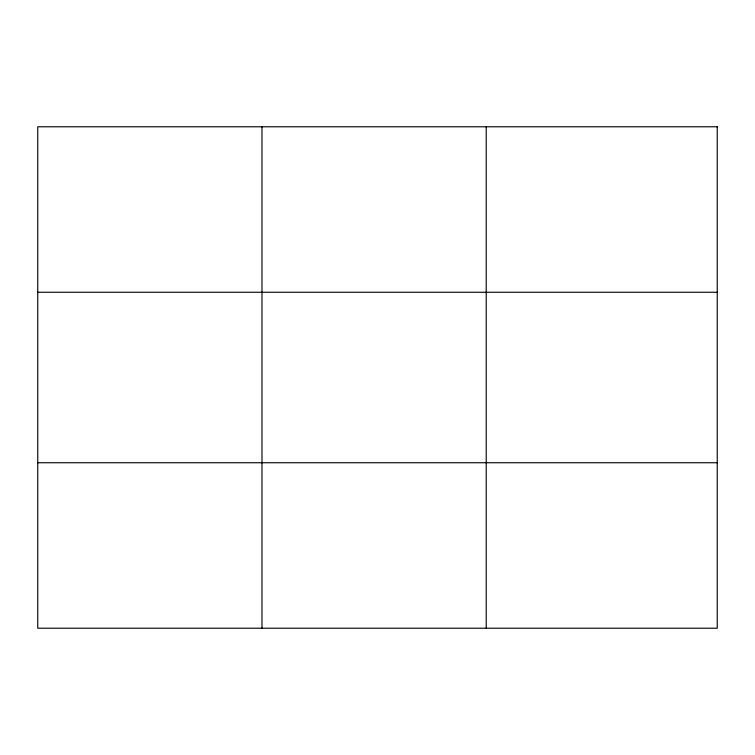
<?xml version="1.0" encoding="UTF-8"?>
<svg xmlns="http://www.w3.org/2000/svg" width="755" height="755" viewBox="0 0 755 755"><rect width="100%" height="100%" fill="white"/><g stroke="black" fill="none" stroke-linecap="round" stroke-linejoin="round"><path stroke-width="1.13" d="M261.985 126.783L261.985 628.217M486.22 126.783L486.22 628.217M37.75 292.26L717.25 292.26M37.75 462.739L717.25 462.739M717.25 126.783L717.25 628.217L37.75 628.217L37.75 126.783L717.25 126.783"/></g></svg>
